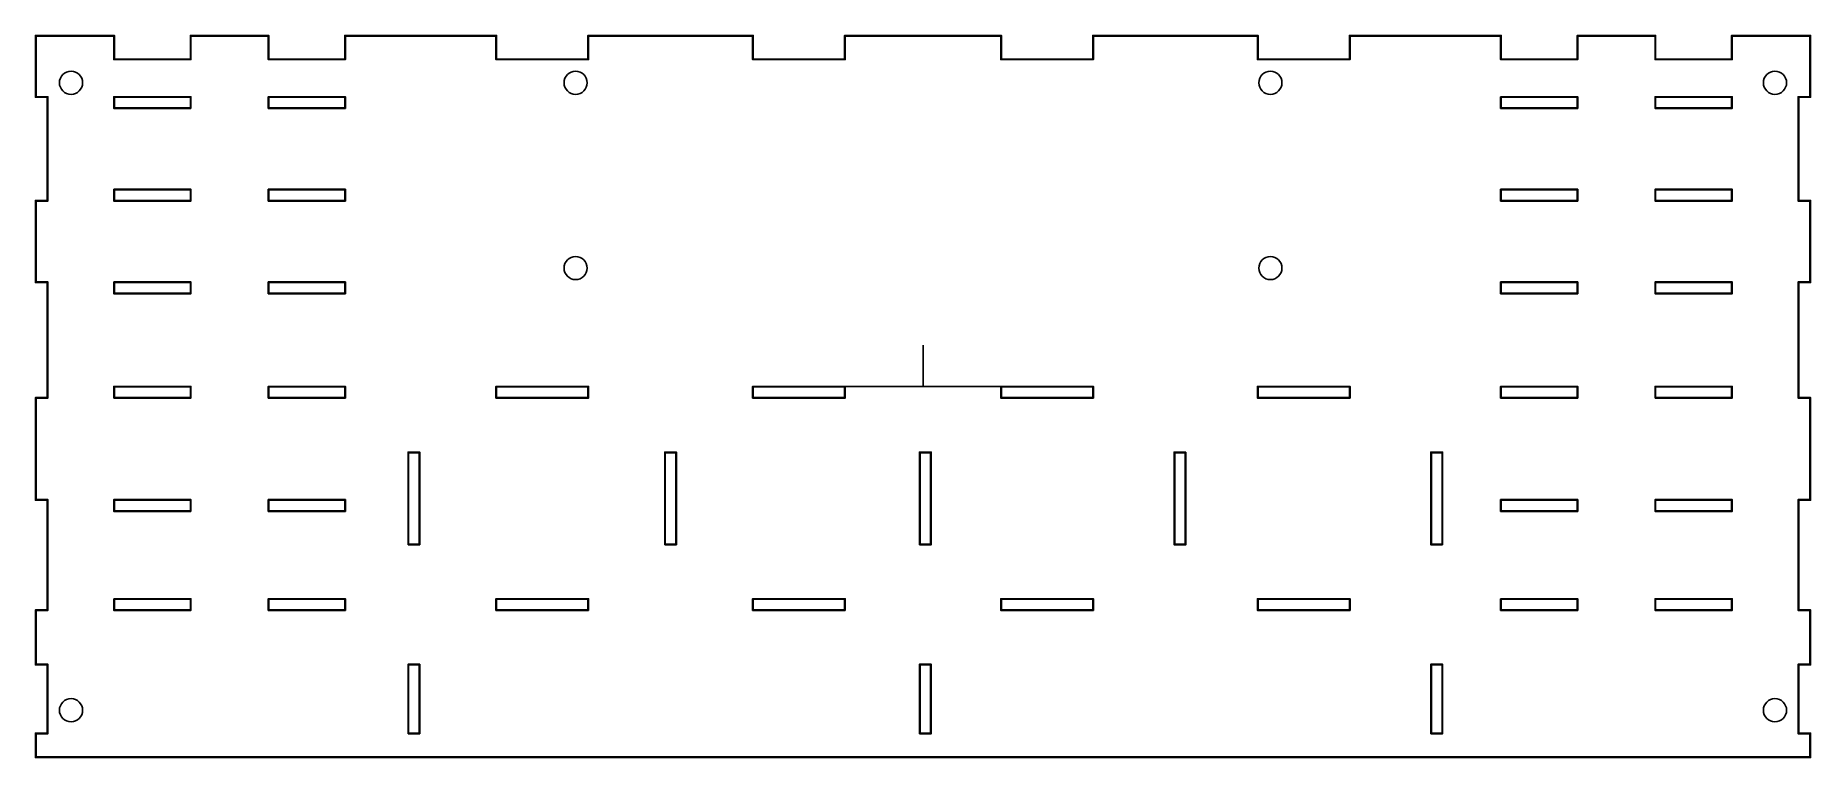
# Model space of a CAD drawing. Header units: millimetres. Extents: x -192 to 192, y -78 to 78.
import ezdxf

# ---------------------------------------------------------------- set-up
doc = ezdxf.new("R2010")
doc.units = ezdxf.units.MM
doc.layers.get('0').update_dxf_attribs({"linetype": 'CONTINUOUS'})

msp = doc.modelspace()

# ---------------------------------------------------------------- linework, layer by layer
for p, q in [((0, 2.19), (0, 11.11)), ((-16.79, 2.19), (16.79, 2.19))]:
    msp.add_line(p, q)
for points in [[(-141.26, 72.86), (-124.85, 72.86), (-124.85, 77.94), (-92.08, 77.94), (-92.08, 72.86), (-72.34, 72.86), (-72.34, 77.94), (-36.66, 77.94), (-36.66, 72.86), (-16.92, 72.86), (-16.92, 77.94), (16.92, 77.94), (16.92, 72.86), (36.66, 72.86), (36.66, 77.94), (72.34, 77.94), (72.34, 72.86), (92.08, 72.86), (92.08, 77.94), (124.85, 77.94), (124.85, 72.86), (141.26, 72.86), (141.26, 77.94), (158.18, 77.94), (158.18, 72.86), (174.6, 72.86), (174.6, 77.94), (191.63, 77.94), (191.63, 64.6), (189.09, 64.6), (189.09, 42.32), (191.63, 42.32), (191.63, 24.6), (189.09, 24.6), (189.09, -0.22), (191.63, -0.22), (191.63, -22.4), (189.09, -22.4), (189.09, -46.07), (191.63, -46.07), (191.63, -57.94), (189.09, -57.94), (189.09, -72.68), (191.63, -72.68), (191.63, -77.94), (-191.63, -77.94), (-191.63, -72.68), (-189.09, -72.68), (-189.09, -57.94), (-191.63, -57.94), (-191.63, -46.07), (-189.09, -46.07), (-189.09, -22.4), (-191.63, -22.4), (-191.63, -0.22), (-189.09, -0.22), (-189.09, 24.6), (-191.63, 24.6), (-191.63, 42.32), (-189.09, 42.32), (-189.09, 64.6), (-191.63, 64.6), (-191.63, 77.94), (-174.6, 77.94), (-174.6, 72.86), (-158.18, 72.86), (-158.18, 77.94), (-141.26, 77.94)], [(191.5, 64.73), (188.96, 64.73), (188.96, 42.19), (191.5, 42.19), (191.5, 24.73), (188.96, 24.73), (188.96, -0.35), (191.5, -0.35), (191.5, -22.27), (188.96, -22.27), (188.96, -46.19), (191.5, -46.19), (191.5, -57.81), (188.96, -57.81), (188.96, -72.81), (191.5, -72.81), (191.5, -77.81), (-191.5, -77.81), (-191.5, -72.81), (-188.96, -72.81), (-188.96, -57.81), (-191.5, -57.81), (-191.5, -46.19), (-188.96, -46.19), (-188.96, -22.27), (-191.5, -22.27), (-191.5, -0.35), (-188.96, -0.35), (-188.96, 24.73), (-191.5, 24.73), (-191.5, 42.19), (-188.96, 42.19), (-188.96, 64.73), (-191.5, 64.73), (-191.5, 77.81), (-174.72, 77.81), (-174.72, 72.73), (-158.06, 72.73), (-158.06, 77.81), (-141.39, 77.81), (-141.39, 72.73), (-124.72, 72.73), (-124.72, 77.81), (-92.21, 77.81), (-92.21, 72.73), (-72.21, 72.73), (-72.21, 77.81), (-36.79, 77.81), (-36.79, 72.73), (-16.79, 72.73), (-16.79, 77.81), (16.79, 77.81), (16.79, 72.73), (36.79, 72.73), (36.79, 77.81), (72.21, 77.81), (72.21, 72.73), (92.21, 72.73), (92.21, 77.81), (124.72, 77.81), (124.72, 72.73), (141.39, 72.73), (141.39, 77.81), (158.06, 77.81), (158.06, 72.73), (174.72, 72.73), (174.72, 77.81), (191.5, 77.81)], [(-158.06, 62.19), (-158.06, 64.73), (-174.72, 64.73), (-174.72, 62.19)], [(-174.6, 62.32), (-158.18, 62.32), (-158.18, 64.6), (-174.6, 64.6)], [(-124.72, 62.19), (-124.72, 64.73), (-141.39, 64.73), (-141.39, 62.19)], [(-141.26, 62.32), (-124.85, 62.32), (-124.85, 64.6), (-141.26, 64.6)], [(124.72, 64.73), (124.72, 62.19), (141.39, 62.19), (141.39, 64.73)], [(124.72, 64.73), (141.39, 64.73), (141.39, 62.19), (124.72, 62.19)], [(141.26, 62.32), (124.85, 62.32), (124.85, 64.6), (141.26, 64.6)], [(174.72, 62.19), (174.72, 64.73), (158.06, 64.73), (158.06, 62.19)], [(174.72, 64.73), (174.72, 62.19), (158.06, 62.19), (158.06, 64.73)], [(158.18, 62.32), (158.18, 64.6), (174.6, 64.6), (174.6, 62.32)], [(-174.72, 44.73), (-174.72, 42.19), (-158.06, 42.19), (-158.06, 44.73)], [(-174.6, 42.32), (-158.18, 42.32), (-158.18, 44.6), (-174.6, 44.6)], [(-141.39, 44.73), (-141.39, 42.19), (-124.72, 42.19), (-124.72, 44.73)], [(-141.26, 42.32), (-124.85, 42.32), (-124.85, 44.6), (-141.26, 44.6)], [(124.72, 44.73), (124.72, 42.19), (141.39, 42.19), (141.39, 44.73)], [(124.72, 42.19), (124.72, 44.73), (141.39, 44.73), (141.39, 42.19)], [(141.26, 44.6), (141.26, 42.32), (124.85, 42.32), (124.85, 44.6)], [(174.72, 42.19), (174.72, 44.73), (158.06, 44.73), (158.06, 42.19)], [(158.06, 42.19), (158.06, 44.73), (174.72, 44.73), (174.72, 42.19)], [(158.18, 44.6), (174.6, 44.6), (174.6, 42.32), (158.18, 42.32)], [(-174.72, 24.73), (-174.72, 22.19), (-158.06, 22.19), (-158.06, 24.73)], [(-174.6, 22.32), (-158.18, 22.32), (-158.18, 24.6), (-174.6, 24.6)], [(-141.39, 24.73), (-141.39, 22.19), (-124.72, 22.19), (-124.72, 24.73)], [(-141.26, 22.32), (-124.85, 22.32), (-124.85, 24.6), (-141.26, 24.6)], [(124.72, 24.73), (124.72, 22.19), (141.39, 22.19), (141.39, 24.73)], [(141.39, 22.19), (124.72, 22.19), (124.72, 24.73), (141.39, 24.73)], [(141.26, 22.32), (124.85, 22.32), (124.85, 24.6), (141.26, 24.6)], [(174.72, 22.19), (174.72, 24.73), (158.06, 24.73), (158.06, 22.19)], [(158.06, 22.19), (158.06, 24.73), (174.72, 24.73), (174.72, 22.19)], [(174.6, 22.32), (158.18, 22.32), (158.18, 24.6), (174.6, 24.6)], [(-174.72, -0.35), (-158.06, -0.35), (-158.06, 2.19), (-174.72, 2.19)], [(-174.6, -0.22), (-158.18, -0.22), (-158.18, 2.06), (-174.6, 2.06)], [(-141.39, -0.35), (-124.72, -0.35), (-124.72, 2.19), (-141.39, 2.19)], [(-141.26, -0.22), (-124.85, -0.22), (-124.85, 2.06), (-141.26, 2.06)], [(-92.21, -0.35), (-72.21, -0.35), (-72.21, 2.19), (-92.21, 2.19)], [(-92.08, -0.22), (-72.34, -0.22), (-72.34, 2.06), (-92.08, 2.06)], [(-36.79, -0.35), (-16.79, -0.35), (-16.79, 2.19), (-36.79, 2.19)], [(-36.66, -0.22), (-16.92, -0.22), (-16.92, 2.06), (-36.66, 2.06)], [(16.79, -0.35), (36.79, -0.35), (36.79, 2.19), (16.79, 2.19)], [(36.79, 2.19), (36.79, -0.35), (16.79, -0.35), (16.79, 2.19)], [(16.92, -0.22), (16.92, 2.06), (36.66, 2.06), (36.66, -0.22)], [(72.21, -0.35), (92.21, -0.35), (92.21, 2.19), (72.21, 2.19)], [(72.21, 2.19), (92.21, 2.19), (92.21, -0.35), (72.21, -0.35)], [(92.08, -0.22), (72.34, -0.22), (72.34, 2.06), (92.08, 2.06)], [(124.72, -0.35), (141.39, -0.35), (141.39, 2.19), (124.72, 2.19)], [(124.72, -0.35), (124.72, 2.19), (141.39, 2.19), (141.39, -0.35)], [(124.85, -0.22), (124.85, 2.06), (141.26, 2.06), (141.26, -0.22)], [(158.06, -0.35), (174.72, -0.35), (174.72, 2.19), (158.06, 2.19)], [(158.06, -0.35), (158.06, 2.19), (174.72, 2.19), (174.72, -0.35)], [(158.18, 2.06), (174.6, 2.06), (174.6, -0.22), (158.18, -0.22)], [(-111.19, -32), (-108.65, -32), (-108.65, -12), (-111.19, -12)], [(-111.07, -12.13), (-111.07, -31.87), (-108.78, -31.87), (-108.78, -12.13)], [(-55.77, -32), (-53.23, -32), (-53.23, -12), (-55.77, -12)], [(-53.36, -31.87), (-53.36, -12.13), (-55.64, -12.13), (-55.64, -31.87)], [(-0.77, -32), (1.77, -32), (1.77, -12), (-0.77, -12)], [(1.64, -31.87), (1.64, -12.13), (-0.64, -12.13), (-0.64, -31.87)], [(56.77, -12), (54.23, -12), (54.23, -32), (56.77, -32)], [(56.64, -31.87), (56.64, -12.13), (54.36, -12.13), (54.36, -31.87)], [(112.19, -32), (112.19, -12), (109.65, -12), (109.65, -32)], [(109.78, -12.13), (109.78, -31.87), (112.07, -31.87), (112.07, -12.13)], [(-158.06, -24.81), (-158.06, -22.27), (-174.72, -22.27), (-174.72, -24.81)], [(-174.6, -24.68), (-158.18, -24.68), (-158.18, -22.4), (-174.6, -22.4)], [(-124.72, -24.81), (-124.72, -22.27), (-141.39, -22.27), (-141.39, -24.81)], [(-141.26, -24.68), (-124.85, -24.68), (-124.85, -22.4), (-141.26, -22.4)], [(124.72, -24.81), (141.39, -24.81), (141.39, -22.27), (124.72, -22.27)], [(124.72, -24.81), (124.72, -22.27), (141.39, -22.27), (141.39, -24.81)], [(124.85, -24.68), (124.85, -22.4), (141.26, -22.4), (141.26, -24.68)], [(158.06, -24.81), (174.72, -24.81), (174.72, -22.27), (158.06, -22.27)], [(158.06, -22.27), (174.72, -22.27), (174.72, -24.81), (158.06, -24.81)], [(158.18, -24.68), (158.18, -22.4), (174.6, -22.4), (174.6, -24.68)], [(-174.72, -43.65), (-174.72, -46.19), (-158.06, -46.19), (-158.06, -43.65)], [(-174.6, -46.07), (-158.18, -46.07), (-158.18, -43.78), (-174.6, -43.78)], [(-124.72, -46.19), (-124.72, -43.65), (-141.39, -43.65), (-141.39, -46.19)], [(-141.26, -46.07), (-124.85, -46.07), (-124.85, -43.78), (-141.26, -43.78)], [(-72.21, -46.19), (-72.21, -43.65), (-92.21, -43.65), (-92.21, -46.19)], [(-92.08, -46.07), (-72.34, -46.07), (-72.34, -43.78), (-92.08, -43.78)], [(-16.79, -46.19), (-16.79, -43.65), (-36.79, -43.65), (-36.79, -46.19)], [(-36.66, -46.07), (-16.92, -46.07), (-16.92, -43.78), (-36.66, -43.78)], [(36.79, -46.19), (36.79, -43.65), (16.79, -43.65), (16.79, -46.19)], [(16.79, -43.65), (36.79, -43.65), (36.79, -46.19), (16.79, -46.19)], [(36.66, -46.07), (16.92, -46.07), (16.92, -43.78), (36.66, -43.78)], [(92.21, -46.19), (92.21, -43.65), (72.21, -43.65), (72.21, -46.19)], [(72.21, -43.65), (92.21, -43.65), (92.21, -46.19), (72.21, -46.19)], [(72.34, -43.78), (92.08, -43.78), (92.08, -46.07), (72.34, -46.07)], [(124.72, -43.65), (124.72, -46.19), (141.39, -46.19), (141.39, -43.65)], [(124.72, -43.65), (141.39, -43.65), (141.39, -46.19), (124.72, -46.19)], [(141.26, -46.07), (124.85, -46.07), (124.85, -43.78), (141.26, -43.78)], [(158.06, -43.65), (158.06, -46.19), (174.72, -46.19), (174.72, -43.65)], [(174.72, -43.65), (174.72, -46.19), (158.06, -46.19), (158.06, -43.65)], [(174.6, -43.78), (174.6, -46.07), (158.18, -46.07), (158.18, -43.78)], [(-111.19, -72.81), (-108.65, -72.81), (-108.65, -57.81), (-111.19, -57.81)], [(-111.07, -57.94), (-111.07, -72.68), (-108.78, -72.68), (-108.78, -57.94)], [(-0.77, -72.81), (1.77, -72.81), (1.77, -57.81), (-0.77, -57.81)], [(-0.64, -57.94), (-0.64, -72.68), (1.64, -72.68), (1.64, -57.94)], [(109.65, -72.81), (112.19, -72.81), (112.19, -57.81), (109.65, -57.81)], [(109.78, -57.94), (109.78, -72.68), (112.07, -72.68), (112.07, -57.94)]]:
    msp.add_lwpolyline(points, close=True)
for centre in [(-183.96, 67.73), (-75, 67.73), (75, 67.73), (183.96, 67.73), (-75, 27.73), (75, 27.73), (-183.96, -67.73), (183.96, -67.73)]:
    msp.add_circle(centre, 2.5)

doc.saveas('drawing.dxf')
